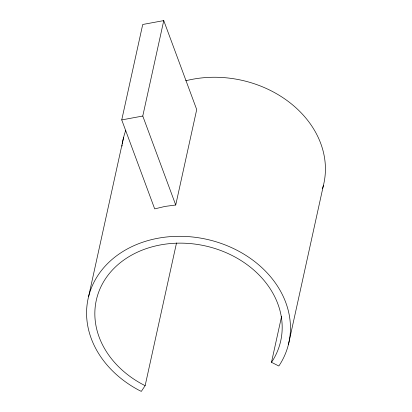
<?xml version="1.0" encoding="UTF-8"?>
<svg xmlns="http://www.w3.org/2000/svg" width="412" height="412" viewBox="0 0 412 412"><rect width="100%" height="100%" fill="white"/><g stroke="black" fill="none" stroke-linecap="round" stroke-linejoin="round"><path stroke-width="0.62" d="M121.741 119.913L142.722 24.483L163.755 20.6L196.709 109.571L175.728 205.001L165.021 206.427L154.696 208.884L121.741 119.913L142.773 116.03L163.755 20.6M88.585 296.635L123.554 137.582M281.581 316.426L271.487 362.318L278.811 366.005L280.294 363.781A102.758 83.239 12.4 0 0 234.794 249.167A102.758 83.239 12.4 0 0 98.674 274.304A102.758 83.239 12.4 0 0 138.473 389.973L141.311 391.4L145.142 385.653L176.516 242.951M288.446 344.442L323.415 185.39M271.487 362.318L272.852 360.273A94.425 76.488 12.4 0 0 231.039 254.956A94.425 76.488 12.4 0 0 105.961 278.054A94.425 76.488 12.4 0 0 142.531 384.339L145.142 385.653M142.773 116.03L175.728 205.001M185.755 80.778A102.758 83.239 12.4 0 1 290.414 103.103A102.758 83.239 12.4 0 1 322.483 188.753M121.998 146.157A102.758 83.239 12.4 0 1 122.143 145.003M122.307 143.85A102.758 83.239 12.4 0 1 125.794 130.362"/></g></svg>
